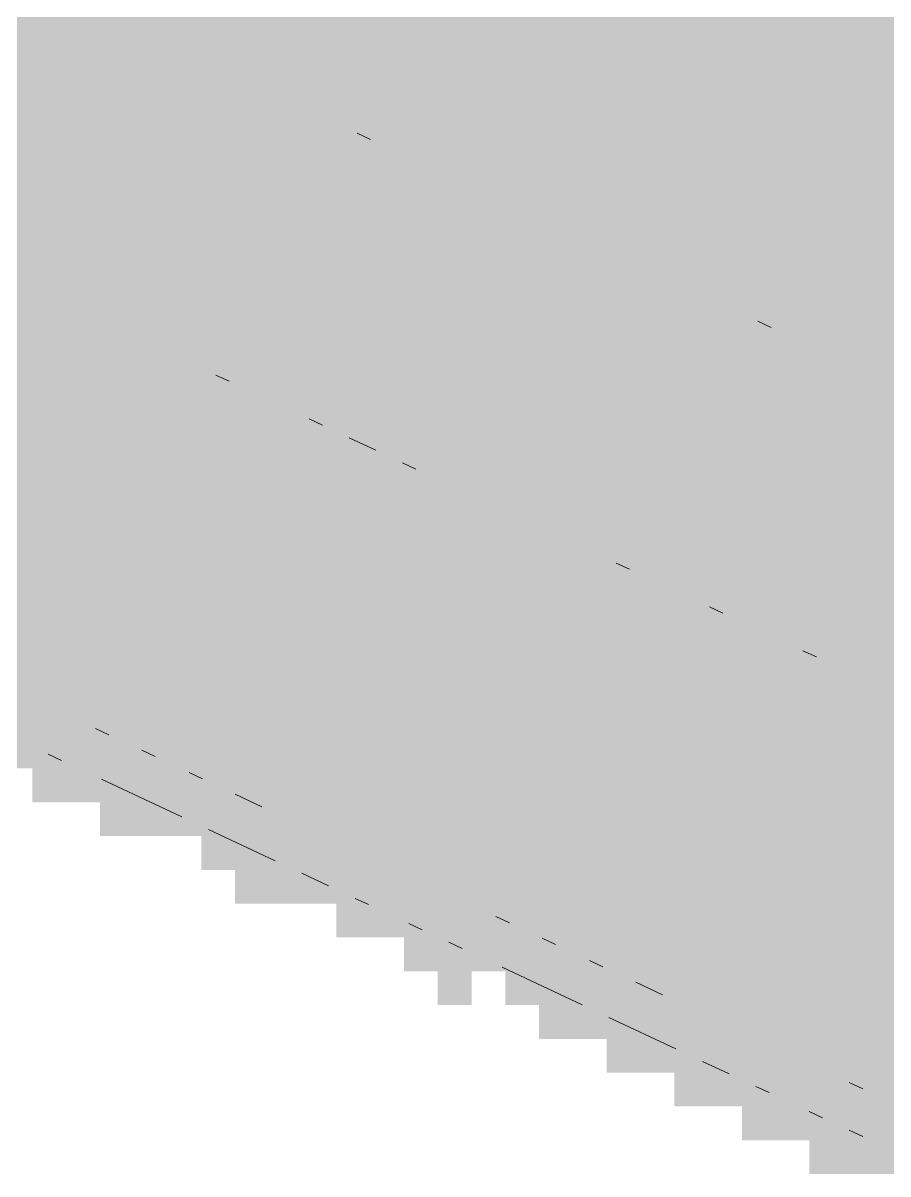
# Paper-space layout '03 3D Building and Roof' of a CAD drawing. Header units: millimetres. Extents: x 5 to 415, y 5 to 292.
# Drawn here: x 249.028 to 251.495, y 63.045 to 66.328 of the extents above; entities that cross this region are included whole.
import ezdxf

# ---------------------------------------------------------------- set-up
doc = ezdxf.new("R2010")
doc.units = ezdxf.units.MM
doc.layers.add('EXISTING', color=7, linetype='Continuous')
doc.layers.add('IMAGES', color=7, linetype='Continuous')

# ---------------------------------------------------------------- blocks, each defined once
blk = doc.blocks.new('SHEET_03')
at = {"layer": 'EXISTING', "color": 250, "lineweight": 9}
for p, q in [((250.0194, 65.996), (249.9813, 66.0139)), ((251.1614, 65.4598), (251.1234, 65.4777)), ((249.5776, 65.3239), (249.6157, 65.3061)), ((249.8441, 65.1988), (249.8822, 65.1809)), ((249.9583, 65.1452), (250.0344, 65.1095)), ((250.1106, 65.0737), (250.1486, 65.0558)), ((250.7197, 64.7878), (250.7577, 64.7699)), ((250.9861, 64.6627), (251.0242, 64.6448)), ((251.2526, 64.5376), (251.2907, 64.5197)), ((249.2731, 64.2973), (249.235, 64.3152)), ((249.1379, 64.2244), (249.0998, 64.2422)), ((249.3664, 64.2535), (249.4045, 64.2356)), ((249.4806, 64.0634), (249.2521, 64.1707)), ((249.5396, 64.1722), (249.5015, 64.1901)), ((249.633, 64.1284), (249.7091, 64.0926)), ((249.7472, 63.9383), (249.5568, 64.0277)), ((249.8995, 63.8668), (249.8234, 63.9025)), ((250.0138, 63.8131), (249.9757, 63.831)), ((250.4151, 63.7612), (250.377, 63.779)), ((250.1661, 63.7416), (250.128, 63.7595)), ((250.2804, 63.688), (250.2423, 63.7059)), ((250.5089, 63.7172), (250.547, 63.6993)), ((250.6816, 63.6361), (250.6435, 63.6539)), ((250.6231, 63.5271), (250.3946, 63.6343)), ((250.7755, 63.592), (250.8516, 63.5562)), ((250.8897, 63.4019), (250.6993, 63.4913)), ((251.0421, 63.3304), (250.9659, 63.3661)), ((251.1563, 63.2768), (251.1182, 63.2946)), ((251.3848, 63.3059), (251.4229, 63.2881)), ((251.3086, 63.2052), (251.2706, 63.2231)), ((251.4229, 63.1516), (251.3848, 63.1695))]:
    blk.add_line(p, q, dxfattribs=at)
at = {"layer": 'IMAGES', "color": 7}
for points in [[(248.9582, 66.3224), (249.0545, 66.3224), (248.9582, 66.4188), (249.0545, 66.4188)], [(249.0545, 66.3224), (249.1509, 66.3224), (249.0545, 66.4188), (249.1509, 66.4188)], [(249.1509, 66.3224), (249.3436, 66.3224), (249.1509, 66.4188), (249.3436, 66.4188)], [(249.3436, 66.3224), (249.44, 66.3224), (249.3436, 66.4188), (249.44, 66.4188)], [(249.44, 66.3224), (249.5364, 66.3224), (249.44, 66.4188), (249.5364, 66.4188)], [(249.5364, 66.3224), (267.2673, 66.3224), (249.5364, 66.4188), (267.2673, 66.4188)], [(247.8982, 66.226), (249.0545, 66.226), (247.8982, 66.3224), (249.0545, 66.3224)], [(249.0545, 66.226), (249.1509, 66.226), (249.0545, 66.3224), (249.1509, 66.3224)], [(249.1509, 66.226), (249.2473, 66.226), (249.1509, 66.3224), (249.2473, 66.3224)], [(249.2473, 66.226), (249.3436, 66.226), (249.2473, 66.3224), (249.3436, 66.3224)], [(249.3436, 66.226), (249.44, 66.226), (249.3436, 66.3224), (249.44, 66.3224)], [(249.44, 66.226), (249.5364, 66.226), (249.44, 66.3224), (249.5364, 66.3224)], [(249.5364, 66.226), (249.6327, 66.226), (249.5364, 66.3224), (249.6327, 66.3224)], [(249.6327, 66.226), (249.7291, 66.226), (249.6327, 66.3224), (249.7291, 66.3224)], [(249.7291, 66.226), (249.8255, 66.226), (249.7291, 66.3224), (249.8255, 66.3224)], [(249.8255, 66.226), (267.5564, 66.226), (249.8255, 66.3224), (267.5564, 66.3224)], [(248.0909, 66.1296), (249.2473, 66.1296), (248.0909, 66.226), (249.2473, 66.226)], [(249.2473, 66.1296), (249.3436, 66.1296), (249.2473, 66.226), (249.3436, 66.226)], [(249.3436, 66.1296), (249.44, 66.1296), (249.3436, 66.226), (249.44, 66.226)], [(249.44, 66.1296), (249.6327, 66.1296), (249.44, 66.226), (249.6327, 66.226)], [(249.6327, 66.1296), (249.7291, 66.1296), (249.6327, 66.226), (249.7291, 66.226)], [(249.7291, 66.1296), (249.8255, 66.1296), (249.7291, 66.226), (249.8255, 66.226)], [(249.8255, 66.1296), (250.0182, 66.1296), (249.8255, 66.226), (250.0182, 66.226)], [(250.0182, 66.1296), (267.7491, 66.1296), (250.0182, 66.226), (267.7491, 66.226)], [(248.38, 66.0332), (249.6327, 66.0332), (248.38, 66.1296), (249.6327, 66.1296)], [(249.6327, 66.0332), (249.7291, 66.0332), (249.6327, 66.1296), (249.7291, 66.1296)], [(249.7291, 66.0332), (249.8255, 66.0332), (249.7291, 66.1296), (249.8255, 66.1296)], [(249.8255, 66.0332), (250.0182, 66.0332), (249.8255, 66.1296), (250.0182, 66.1296)], [(250.0182, 66.0332), (250.1145, 66.0332), (250.0182, 66.1296), (250.1145, 66.1296)], [(250.1145, 66.0332), (250.2109, 66.0332), (250.1145, 66.1296), (250.2109, 66.1296)], [(250.2109, 66.0332), (268.0382, 66.0332), (250.2109, 66.1296), (268.0382, 66.1296)], [(248.5727, 65.9368), (249.7291, 65.9368), (248.5727, 66.0332), (249.7291, 66.0332)], [(249.7291, 65.9368), (249.8255, 65.9368), (249.7291, 66.0332), (249.8255, 66.0332)], [(249.8255, 65.9368), (249.9218, 65.9368), (249.8255, 66.0332), (249.9218, 66.0332)], [(249.9218, 65.9368), (250.0182, 65.9368), (249.9218, 66.0332), (250.0182, 66.0332)], [(250.0182, 65.9368), (250.1145, 65.9368), (250.0182, 66.0332), (250.1145, 66.0332)], [(250.1145, 65.9368), (250.2109, 65.9368), (250.1145, 66.0332), (250.2109, 66.0332)], [(250.2109, 65.9368), (250.3073, 65.9368), (250.2109, 66.0332), (250.3073, 66.0332)], [(250.3073, 65.9368), (250.4036, 65.9368), (250.3073, 66.0332), (250.4036, 66.0332)], [(250.4036, 65.9368), (268.1345, 65.9368), (250.4036, 66.0332), (268.1345, 66.0332)], [(248.6691, 65.8404), (249.8255, 65.8404), (248.6691, 65.9368), (249.8255, 65.9368)], [(249.8255, 65.8404), (250.0182, 65.8404), (249.8255, 65.9368), (250.0182, 65.9368)], [(250.0182, 65.8404), (250.1145, 65.8404), (250.0182, 65.9368), (250.1145, 65.9368)], [(250.1145, 65.8404), (250.4036, 65.8404), (250.1145, 65.9368), (250.4036, 65.9368)], [(250.4036, 65.8404), (250.5, 65.8404), (250.4036, 65.9368), (250.5, 65.9368)], [(250.5, 65.8404), (250.5964, 65.8404), (250.5, 65.9368), (250.5964, 65.9368)], [(250.5964, 65.8404), (250.6927, 65.8404), (250.5964, 65.9368), (250.6927, 65.9368)], [(250.6927, 65.8404), (267.8455, 65.8404), (250.6927, 65.9368), (267.8455, 65.9368)], [(248.9582, 65.744), (250.1145, 65.744), (248.9582, 65.8404), (250.1145, 65.8404)], [(250.1145, 65.744), (250.2109, 65.744), (250.1145, 65.8404), (250.2109, 65.8404)], [(250.2109, 65.744), (250.3073, 65.744), (250.2109, 65.8404), (250.3073, 65.8404)], [(250.3073, 65.744), (250.4036, 65.744), (250.3073, 65.8404), (250.4036, 65.8404)], [(250.4036, 65.744), (250.5, 65.744), (250.4036, 65.8404), (250.5, 65.8404)], [(250.5, 65.744), (250.5964, 65.744), (250.5, 65.8404), (250.5964, 65.8404)], [(250.5964, 65.6476), (250.6927, 65.6476), (250.5964, 65.8404), (250.6927, 65.8404)], [(250.6927, 65.744), (250.7891, 65.744), (250.6927, 65.8404), (250.7891, 65.8404)], [(250.7891, 65.744), (267.7491, 65.744), (250.7891, 65.8404), (267.7491, 65.8404)], [(248.9582, 65.6476), (249.0545, 65.6476), (248.9582, 65.744), (249.0545, 65.744)], [(249.0545, 65.6476), (249.1509, 65.6476), (249.0545, 65.744), (249.1509, 65.744)], [(249.1509, 65.6476), (250.2109, 65.6476), (249.1509, 65.744), (250.2109, 65.744)], [(250.2109, 65.6476), (250.5964, 65.6476), (250.2109, 65.744), (250.5964, 65.744)], [(250.6927, 65.6476), (250.7891, 65.6476), (250.6927, 65.744), (250.7891, 65.744)], [(250.7891, 65.6476), (250.8855, 65.6476), (250.7891, 65.744), (250.8855, 65.744)], [(250.8855, 65.6476), (251.0782, 65.6476), (250.8855, 65.744), (251.0782, 65.744)], [(251.0782, 65.6476), (267.5564, 65.6476), (251.0782, 65.744), (267.5564, 65.744)], [(248.9582, 65.5512), (249.0545, 65.5512), (248.9582, 65.6476), (249.0545, 65.6476)], [(249.0545, 65.5512), (249.1509, 65.5512), (249.0545, 65.6476), (249.1509, 65.6476)], [(249.1509, 65.5512), (249.2473, 65.5512), (249.1509, 65.6476), (249.2473, 65.6476)], [(249.2473, 65.5512), (249.3436, 65.5512), (249.2473, 65.6476), (249.3436, 65.6476)], [(249.3436, 65.5512), (250.5964, 65.5512), (249.3436, 65.6476), (250.5964, 65.6476)], [(250.5964, 65.5512), (250.6927, 65.5512), (250.5964, 65.6476), (250.6927, 65.6476)], [(250.6927, 65.5512), (250.7891, 65.5512), (250.6927, 65.6476), (250.7891, 65.6476)], [(250.7891, 65.5512), (250.8855, 65.5512), (250.7891, 65.6476), (250.8855, 65.6476)], [(250.8855, 65.5512), (250.9818, 65.5512), (250.8855, 65.6476), (250.9818, 65.6476)], [(250.9818, 65.5512), (251.1745, 65.5512), (250.9818, 65.6476), (251.1745, 65.6476)], [(251.1745, 65.5512), (251.2709, 65.5512), (251.1745, 65.6476), (251.2709, 65.6476)], [(251.2709, 65.5512), (267.46, 65.5512), (251.2709, 65.6476), (267.46, 65.6476)], [(248.9582, 65.4548), (249.0545, 65.4548), (248.9582, 65.5512), (249.0545, 65.5512)], [(249.0545, 65.4548), (249.2473, 65.4548), (249.0545, 65.5512), (249.2473, 65.5512)], [(249.2473, 65.3584), (249.3436, 65.3584), (249.2473, 65.5512), (249.3436, 65.5512)], [(249.3436, 65.4548), (249.44, 65.4548), (249.3436, 65.5512), (249.44, 65.5512)], [(249.44, 65.4548), (249.5364, 65.4548), (249.44, 65.5512), (249.5364, 65.5512)], [(249.5364, 65.4548), (250.8855, 65.4548), (249.5364, 65.5512), (250.8855, 65.5512)], [(250.8855, 65.4548), (250.9818, 65.4548), (250.8855, 65.5512), (250.9818, 65.5512)], [(250.9818, 65.4548), (251.2709, 65.4548), (250.9818, 65.5512), (251.2709, 65.5512)], [(251.2709, 65.4548), (251.3673, 65.4548), (251.2709, 65.5512), (251.3673, 65.5512)], [(251.3673, 65.4548), (267.46, 65.4548), (251.3673, 65.5512), (267.46, 65.5512)], [(247.1273, 65.3584), (249.0545, 65.3584), (247.1273, 65.4548), (249.0545, 65.4548)], [(249.0545, 65.3584), (249.1509, 65.3584), (249.0545, 65.4548), (249.1509, 65.4548)], [(249.1509, 65.3584), (249.2473, 65.3584), (249.1509, 65.4548), (249.2473, 65.4548)], [(249.3436, 65.3584), (249.44, 65.3584), (249.3436, 65.4548), (249.44, 65.4548)], [(249.44, 65.3584), (249.5364, 65.3584), (249.44, 65.4548), (249.5364, 65.4548)], [(249.5364, 65.3584), (249.8255, 65.3584), (249.5364, 65.4548), (249.8255, 65.4548)], [(249.8255, 65.3584), (250.9818, 65.3584), (249.8255, 65.4548), (250.9818, 65.4548)], [(250.9818, 65.3584), (251.0782, 65.3584), (250.9818, 65.4548), (251.0782, 65.4548)], [(251.0782, 65.3584), (251.1745, 65.3584), (251.0782, 65.4548), (251.1745, 65.4548)], [(251.1745, 65.3584), (251.2709, 65.3584), (251.1745, 65.4548), (251.2709, 65.4548)], [(251.2709, 65.3584), (251.3673, 65.3584), (251.2709, 65.4548), (251.3673, 65.4548)], [(251.3673, 65.3584), (251.56, 65.3584), (251.3673, 65.4548), (251.56, 65.4548)], [(247.32, 65.262), (249.3436, 65.262), (247.32, 65.3584), (249.3436, 65.3584)], [(249.3436, 65.262), (249.44, 65.262), (249.3436, 65.3584), (249.44, 65.3584)], [(249.44, 65.262), (249.6327, 65.262), (249.44, 65.3584), (249.6327, 65.3584)], [(249.6327, 65.262), (249.7291, 65.262), (249.6327, 65.3584), (249.7291, 65.3584)], [(249.7291, 65.262), (249.8255, 65.262), (249.7291, 65.3584), (249.8255, 65.3584)], [(249.8255, 65.262), (249.9218, 65.262), (249.8255, 65.3584), (249.9218, 65.3584)], [(249.9218, 65.262), (251.0782, 65.262), (249.9218, 65.3584), (251.0782, 65.3584)], [(251.0782, 65.262), (251.1745, 65.262), (251.0782, 65.3584), (251.1745, 65.3584)], [(251.1745, 65.262), (251.2709, 65.262), (251.1745, 65.3584), (251.2709, 65.3584)], [(251.2709, 65.262), (251.3673, 65.262), (251.2709, 65.3584), (251.3673, 65.3584)], [(251.3673, 65.262), (251.56, 65.262), (251.3673, 65.3584), (251.56, 65.3584)], [(247.4164, 65.1656), (249.5364, 65.1656), (247.4164, 65.262), (249.5364, 65.262)], [(249.5364, 65.1656), (249.6327, 65.1656), (249.5364, 65.262), (249.6327, 65.262)], [(249.6327, 65.1656), (249.8255, 65.1656), (249.6327, 65.262), (249.8255, 65.262)], [(249.8255, 65.0692), (249.9218, 65.0692), (249.8255, 65.262), (249.9218, 65.262)], [(249.9218, 65.1656), (250.1145, 65.1656), (249.9218, 65.262), (250.1145, 65.262)], [(250.1145, 65.1656), (250.2109, 65.1656), (250.1145, 65.262), (250.2109, 65.262)], [(250.2109, 65.1656), (251.2709, 65.1656), (250.2109, 65.262), (251.2709, 65.262)], [(251.2709, 65.1656), (251.4636, 65.1656), (251.2709, 65.262), (251.4636, 65.262)], [(251.4636, 65.1656), (251.56, 65.1656), (251.4636, 65.262), (251.56, 65.262)], [(247.7055, 65.0692), (249.7291, 65.0692), (247.7055, 65.1656), (249.7291, 65.1656)], [(249.7291, 65.0692), (249.8255, 65.0692), (249.7291, 65.1656), (249.8255, 65.1656)], [(249.9218, 65.0692), (250.1145, 65.0692), (249.9218, 65.1656), (250.1145, 65.1656)], [(250.1145, 65.0692), (250.2109, 65.0692), (250.1145, 65.1656), (250.2109, 65.1656)], [(250.2109, 65.0692), (250.3073, 65.0692), (250.2109, 65.1656), (250.3073, 65.1656)], [(250.3073, 65.0692), (251.7527, 65.0692), (250.3073, 65.1656), (251.7527, 65.1656)], [(247.8018, 64.9728), (249.9218, 64.9728), (247.8018, 65.0692), (249.9218, 65.0692)], [(249.9218, 64.9728), (250.0182, 64.9728), (249.9218, 65.0692), (250.0182, 65.0692)], [(250.0182, 64.9728), (250.2109, 64.9728), (250.0182, 65.0692), (250.2109, 65.0692)], [(250.2109, 64.8764), (250.3073, 64.8764), (250.2109, 65.0692), (250.3073, 65.0692)], [(250.3073, 64.9728), (250.4036, 64.9728), (250.3073, 65.0692), (250.4036, 65.0692)], [(250.4036, 64.9728), (250.5964, 64.9728), (250.4036, 65.0692), (250.5964, 65.0692)], [(250.5964, 64.9728), (251.7527, 64.9728), (250.5964, 65.0692), (251.7527, 65.0692)], [(248.0909, 64.8764), (250.2109, 64.8764), (248.0909, 64.9728), (250.2109, 64.9728)], [(250.3073, 64.8764), (250.4036, 64.8764), (250.3073, 64.9728), (250.4036, 64.9728)], [(250.4036, 64.8764), (250.5, 64.8764), (250.4036, 64.9728), (250.5, 64.9728)], [(250.5, 64.8764), (250.5964, 64.8764), (250.5, 64.9728), (250.5964, 64.9728)], [(250.5964, 64.8764), (250.6927, 64.8764), (250.5964, 64.9728), (250.6927, 64.9728)], [(250.6927, 64.8764), (250.7891, 64.8764), (250.6927, 64.9728), (250.7891, 64.9728)], [(250.7891, 64.8764), (250.8855, 64.8764), (250.7891, 64.9728), (250.8855, 64.9728)], [(250.8855, 64.8764), (251.9455, 64.8764), (250.8855, 64.9728), (251.9455, 64.9728)], [(248.2836, 64.78), (250.4036, 64.78), (248.2836, 64.8764), (250.4036, 64.8764)], [(250.4036, 64.78), (250.5, 64.78), (250.4036, 64.8764), (250.5, 64.8764)], [(250.5, 64.78), (250.5964, 64.78), (250.5, 64.8764), (250.5964, 64.8764)], [(250.5964, 64.78), (250.6927, 64.78), (250.5964, 64.8764), (250.6927, 64.8764)], [(250.6927, 64.78), (250.8855, 64.78), (250.6927, 64.8764), (250.8855, 64.8764)], [(250.8855, 64.78), (250.9818, 64.78), (250.8855, 64.8764), (250.9818, 64.8764)], [(250.9818, 64.78), (252.1382, 64.78), (250.9818, 64.8764), (252.1382, 64.8764)], [(248.5727, 64.6836), (250.5964, 64.6836), (248.5727, 64.78), (250.5964, 64.78)], [(250.5964, 64.6836), (250.6927, 64.6836), (250.5964, 64.78), (250.6927, 64.78)], [(250.6927, 64.6836), (250.7891, 64.6836), (250.6927, 64.78), (250.7891, 64.78)], [(250.7891, 64.6836), (250.8855, 64.6836), (250.7891, 64.78), (250.8855, 64.78)], [(250.8855, 64.6836), (250.9818, 64.6836), (250.8855, 64.78), (250.9818, 64.78)], [(250.9818, 64.6836), (251.0782, 64.6836), (250.9818, 64.78), (251.0782, 64.78)], [(251.0782, 64.6836), (251.1745, 64.6836), (251.0782, 64.78), (251.1745, 64.78)], [(251.1745, 64.6836), (252.4273, 64.6836), (251.1745, 64.78), (252.4273, 64.78)], [(248.6691, 64.5872), (250.7891, 64.5872), (248.6691, 64.6836), (250.7891, 64.6836)], [(250.7891, 64.5872), (250.8855, 64.5872), (250.7891, 64.6836), (250.8855, 64.6836)], [(250.8855, 64.5872), (251.0782, 64.5872), (250.8855, 64.6836), (251.0782, 64.6836)], [(251.0782, 64.5872), (251.1745, 64.5872), (251.0782, 64.6836), (251.1745, 64.6836)], [(251.1745, 64.5872), (251.3673, 64.5872), (251.1745, 64.6836), (251.3673, 64.6836)], [(251.3673, 64.5872), (252.5236, 64.5872), (251.3673, 64.6836), (252.5236, 64.6836)], [(248.8618, 64.4908), (250.9818, 64.4908), (248.8618, 64.5872), (250.9818, 64.5872)], [(250.9818, 64.4908), (251.0782, 64.4908), (250.9818, 64.5872), (251.0782, 64.5872)], [(251.0782, 64.4908), (251.3673, 64.4908), (251.0782, 64.5872), (251.3673, 64.5872)], [(251.3673, 64.4908), (251.4636, 64.4908), (251.3673, 64.5872), (251.4636, 64.5872)], [(251.4636, 64.4908), (251.56, 64.4908), (251.4636, 64.5872), (251.56, 64.5872)], [(248.9582, 64.3944), (249.0545, 64.3944), (248.9582, 64.4908), (249.0545, 64.4908)], [(249.0545, 64.3944), (251.1745, 64.3944), (249.0545, 64.4908), (251.1745, 64.4908)], [(251.1745, 64.3944), (251.2709, 64.3944), (251.1745, 64.4908), (251.2709, 64.4908)], [(251.2709, 64.3944), (251.3673, 64.3944), (251.2709, 64.4908), (251.3673, 64.4908)], [(251.3673, 64.3944), (251.4636, 64.3944), (251.3673, 64.4908), (251.4636, 64.4908)], [(251.4636, 64.3944), (251.56, 64.3944), (251.4636, 64.4908), (251.56, 64.4908)], [(248.7655, 64.298), (249.2473, 64.298), (248.7655, 64.3944), (249.2473, 64.3944)], [(249.2473, 64.298), (249.3436, 64.298), (249.2473, 64.3944), (249.3436, 64.3944)], [(249.3436, 64.298), (251.3673, 64.298), (249.3436, 64.3944), (251.3673, 64.3944)], [(251.3673, 64.298), (251.4636, 64.298), (251.3673, 64.3944), (251.4636, 64.3944)], [(251.4636, 64.298), (251.56, 64.298), (251.4636, 64.3944), (251.56, 64.3944)], [(248.9582, 64.2016), (249.44, 64.2016), (248.9582, 64.298), (249.44, 64.298)], [(249.44, 64.2016), (249.5364, 64.2016), (249.44, 64.298), (249.5364, 64.298)], [(249.5364, 64.2016), (251.56, 64.2016), (249.5364, 64.298), (251.56, 64.298)], [(249.0545, 64.1052), (249.1509, 64.1052), (249.0545, 64.2016), (249.1509, 64.2016)], [(249.1509, 64.1052), (249.2473, 64.1052), (249.1509, 64.2016), (249.2473, 64.2016)], [(249.2473, 64.1052), (249.3436, 64.1052), (249.2473, 64.2016), (249.3436, 64.2016)], [(249.3436, 64.1052), (249.6327, 64.1052), (249.3436, 64.2016), (249.6327, 64.2016)], [(249.6327, 64.1052), (249.7291, 64.1052), (249.6327, 64.2016), (249.7291, 64.2016)], [(249.7291, 64.1052), (251.8491, 64.1052), (249.7291, 64.2016), (251.8491, 64.2016)], [(249.2473, 64.0088), (249.3436, 64.0088), (249.2473, 64.1052), (249.3436, 64.1052)], [(249.3436, 64.0088), (249.44, 64.0088), (249.3436, 64.1052), (249.44, 64.1052)], [(249.44, 64.0088), (249.5364, 64.0088), (249.44, 64.1052), (249.5364, 64.1052)], [(249.5364, 64.0088), (249.8255, 64.0088), (249.5364, 64.1052), (249.8255, 64.1052)], [(249.8255, 64.0088), (249.9218, 64.0088), (249.8255, 64.1052), (249.9218, 64.1052)], [(249.9218, 64.0088), (252.0418, 64.0088), (249.9218, 64.1052), (252.0418, 64.1052)], [(249.5364, 63.9124), (249.6327, 63.9124), (249.5364, 64.0088), (249.6327, 64.0088)], [(249.6327, 63.9124), (249.8255, 63.9124), (249.6327, 64.0088), (249.8255, 64.0088)], [(249.8255, 63.816), (249.9218, 63.816), (249.8255, 64.0088), (249.9218, 64.0088)], [(249.9218, 63.9124), (250.0182, 63.9124), (249.9218, 64.0088), (250.0182, 64.0088)], [(250.0182, 63.9124), (250.1145, 63.9124), (250.0182, 64.0088), (250.1145, 64.0088)], [(250.1145, 63.9124), (252.1382, 63.9124), (250.1145, 64.0088), (252.1382, 64.0088)], [(249.6327, 63.816), (249.7291, 63.816), (249.6327, 63.9124), (249.7291, 63.9124)], [(249.7291, 63.816), (249.8255, 63.816), (249.7291, 63.9124), (249.8255, 63.9124)], [(249.9218, 63.816), (250.2109, 63.816), (249.9218, 63.9124), (250.2109, 63.9124)], [(250.2109, 63.816), (250.3073, 63.816), (250.2109, 63.9124), (250.3073, 63.9124)], [(250.3073, 63.816), (250.4036, 63.816), (250.3073, 63.9124), (250.4036, 63.9124)], [(250.4036, 63.816), (252.4273, 63.816), (250.4036, 63.9124), (252.4273, 63.9124)], [(249.9218, 63.7196), (250.2109, 63.7196), (249.9218, 63.816), (250.2109, 63.816)], [(250.2109, 63.7196), (250.4036, 63.7196), (250.2109, 63.816), (250.4036, 63.816)], [(250.4036, 63.7196), (250.5, 63.7196), (250.4036, 63.816), (250.5, 63.816)], [(250.5, 63.7196), (250.5964, 63.7196), (250.5, 63.816), (250.5964, 63.816)], [(250.5964, 63.7196), (252.62, 63.7196), (250.5964, 63.816), (252.62, 63.816)], [(250.1145, 63.6232), (250.2109, 63.6232), (250.1145, 63.7196), (250.2109, 63.7196)], [(250.2109, 63.6232), (250.3073, 63.6232), (250.2109, 63.7196), (250.3073, 63.7196)], [(250.3073, 63.6232), (250.4036, 63.6232), (250.3073, 63.7196), (250.4036, 63.7196)], [(250.4036, 63.5267), (250.6927, 63.5267), (250.4036, 63.7196), (250.6927, 63.7196)], [(250.6927, 63.6232), (252.8127, 63.6232), (250.6927, 63.7196), (252.8127, 63.7196)], [(250.2109, 63.5267), (250.3073, 63.5267), (250.2109, 63.6232), (250.3073, 63.6232)], [(250.6927, 63.5267), (250.7891, 63.5267), (250.6927, 63.6232), (250.7891, 63.6232)], [(250.7891, 63.5267), (250.8855, 63.5267), (250.7891, 63.6232), (250.8855, 63.6232)], [(250.8855, 63.5267), (250.9818, 63.5267), (250.8855, 63.6232), (250.9818, 63.6232)], [(250.9818, 63.5267), (253.0055, 63.5267), (250.9818, 63.6232), (253.0055, 63.6232)], [(250.5, 63.4303), (250.5964, 63.4303), (250.5, 63.5267), (250.5964, 63.5267)], [(250.5964, 63.4303), (250.6927, 63.4303), (250.5964, 63.5267), (250.6927, 63.5267)], [(250.6927, 63.4303), (251.0782, 63.4303), (250.6927, 63.5267), (251.0782, 63.5267)], [(251.0782, 63.4303), (251.1745, 63.4303), (251.0782, 63.5267), (251.1745, 63.5267)], [(251.1745, 63.4303), (253.2945, 63.4303), (251.1745, 63.5267), (253.2945, 63.5267)], [(250.6927, 63.3339), (250.7891, 63.3339), (250.6927, 63.4303), (250.7891, 63.4303)], [(250.7891, 63.3339), (250.8855, 63.3339), (250.7891, 63.4303), (250.8855, 63.4303)], [(250.8855, 63.3339), (251.0782, 63.3339), (250.8855, 63.4303), (251.0782, 63.4303)], [(251.0782, 63.3339), (251.1745, 63.3339), (251.0782, 63.4303), (251.1745, 63.4303)], [(251.1745, 63.3339), (251.2709, 63.3339), (251.1745, 63.4303), (251.2709, 63.4303)], [(251.2709, 63.3339), (251.3673, 63.3339), (251.2709, 63.4303), (251.3673, 63.4303)], [(251.3673, 63.3339), (251.4636, 63.3339), (251.3673, 63.4303), (251.4636, 63.4303)], [(251.4636, 63.3339), (253.3909, 63.3339), (251.4636, 63.4303), (253.3909, 63.4303)], [(250.8855, 63.2375), (250.9818, 63.2375), (250.8855, 63.3339), (250.9818, 63.3339)], [(250.9818, 63.2375), (251.2709, 63.2375), (250.9818, 63.3339), (251.2709, 63.3339)], [(251.2709, 63.2375), (251.3673, 63.2375), (251.2709, 63.3339), (251.3673, 63.3339)], [(251.3673, 63.2375), (251.4636, 63.2375), (251.3673, 63.3339), (251.4636, 63.3339)], [(251.4636, 63.2375), (251.56, 63.2375), (251.4636, 63.3339), (251.56, 63.3339)], [(251.0782, 63.1411), (251.1745, 63.1411), (251.0782, 63.2375), (251.1745, 63.2375)], [(251.1745, 63.1411), (251.2709, 63.1411), (251.1745, 63.2375), (251.2709, 63.2375)], [(251.2709, 63.1411), (251.4636, 63.1411), (251.2709, 63.2375), (251.4636, 63.2375)], [(251.4636, 63.1411), (251.6564, 63.1411), (251.4636, 63.2375), (251.6564, 63.2375)], [(251.2709, 63.0447), (251.3673, 63.0447), (251.2709, 63.1411), (251.3673, 63.1411)], [(251.3673, 63.0447), (251.4636, 63.0447), (251.3673, 63.1411), (251.4636, 63.1411)], [(251.4636, 63.0447), (251.56, 63.0447), (251.4636, 63.1411), (251.56, 63.1411)]]:
    blk.add_solid(points, dxfattribs=at)

psp = doc.layouts.new('03 3D Building and Roof')

# ---------------------------------------------------------------- block references
psp.add_blockref('SHEET_03', (0, 0))

doc.saveas('drawing.dxf')
